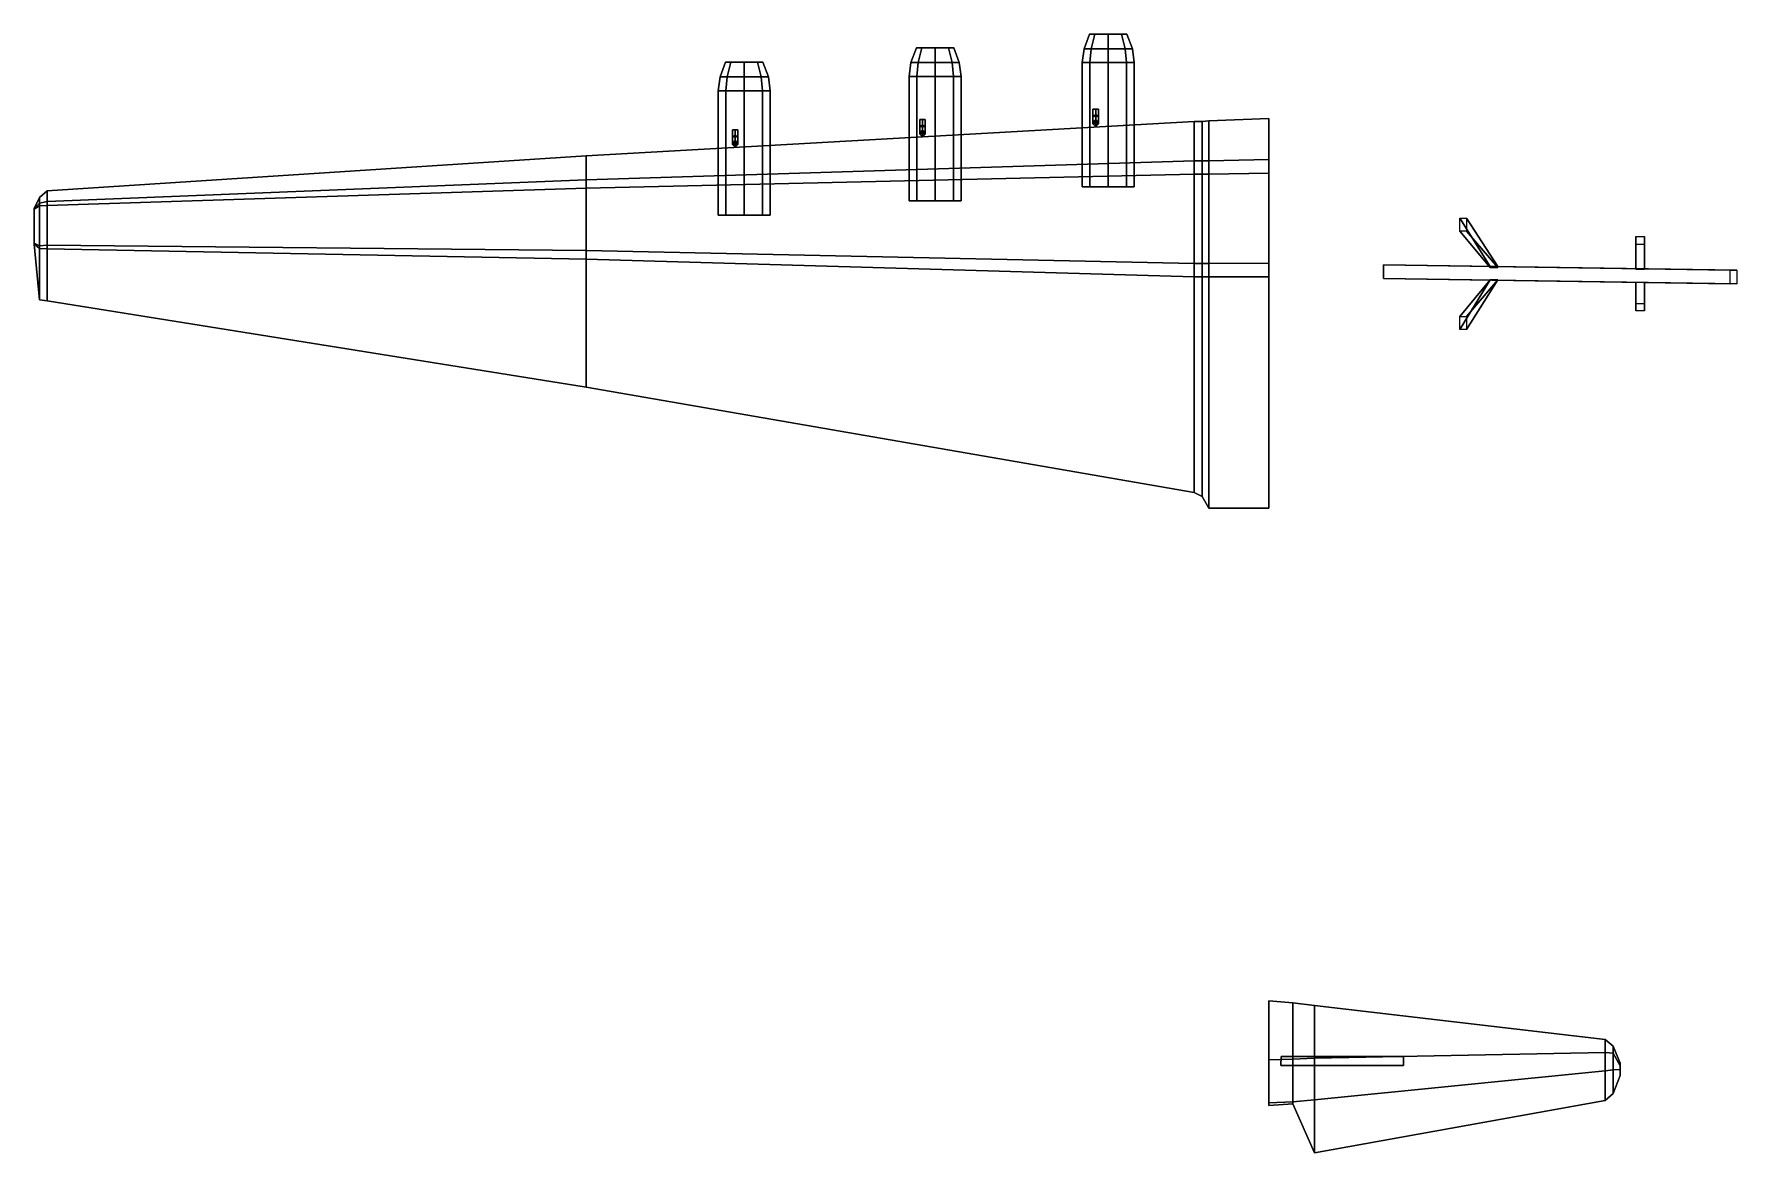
# Model space of a CAD drawing. Extents: x -27.6 to 10.5, y -13.7 to 11.3.
import ezdxf

# ---------------------------------------------------------------- set-up
doc = ezdxf.new("R2010")
doc.units = 0
doc.layers.add('WING1', color=5, linetype='CONTINUOUS')

msp = doc.modelspace()

# ---------------------------------------------------------------- linework, layer by layer
at = {"layer": 'WING1'}
for points in [[(-3.887, 11.35, 5.237), (-4.01, 11.35, 4.94), (-4.13, 11.02, 4.94), (-3.972, 11.02, 5.322)], [(-4.01, 11.35, 4.94), (-3.887, 11.35, 4.643), (-3.972, 11.02, 4.558), (-4.13, 11.02, 4.94)], [(-3.293, 11.35, 5.237), (-4.01, 11.35, 4.94), (-3.887, 11.35, 5.237), (-3.59, 11.35, 5.36)], [(-3.17, 11.35, 4.94), (-3.887, 11.35, 4.643), (-4.01, 11.35, 4.94), (-3.293, 11.35, 5.237)], [(-3.59, 11.35, 5.36), (-3.887, 11.35, 5.237), (-3.972, 11.02, 5.322), (-3.59, 11.02, 5.48)], [(-3.887, 11.35, 4.643), (-3.59, 11.35, 4.52), (-3.59, 11.02, 4.4), (-3.972, 11.02, 4.558)], [(-3.293, 11.35, 4.643), (-3.59, 11.35, 4.52), (-3.887, 11.35, 4.643), (-3.17, 11.35, 4.94)], [(-3.293, 11.35, 5.237), (-3.59, 11.35, 5.36), (-3.59, 11.02, 5.48), (-3.208, 11.02, 5.322)], [(-3.59, 11.35, 4.52), (-3.293, 11.35, 4.643), (-3.208, 11.02, 4.558), (-3.59, 11.02, 4.4)], [(-3.17, 11.35, 4.94), (-3.293, 11.35, 5.237), (-3.208, 11.02, 5.322), (-3.05, 11.02, 4.94)], [(-3.293, 11.35, 4.643), (-3.17, 11.35, 4.94), (-3.05, 11.02, 4.94), (-3.208, 11.02, 4.558)], [(-12.15, 10.72, 4.91), (-12.027, 10.72, 4.613), (-12.112, 10.39, 4.528), (-12.27, 10.39, 4.91)], [(-12.027, 10.72, 5.207), (-12.15, 10.72, 4.91), (-12.27, 10.39, 4.91), (-12.112, 10.39, 5.292)], [(-11.31, 10.72, 4.91), (-12.027, 10.72, 4.613), (-12.15, 10.72, 4.91), (-11.433, 10.72, 5.207)], [(-11.433, 10.72, 5.207), (-12.15, 10.72, 4.91), (-12.027, 10.72, 5.207), (-11.73, 10.72, 5.33)], [(-12.027, 10.72, 4.613), (-11.73, 10.72, 4.49), (-11.73, 10.39, 4.37), (-12.112, 10.39, 4.528)], [(-11.73, 10.72, 5.33), (-12.027, 10.72, 5.207), (-12.112, 10.39, 5.292), (-11.73, 10.39, 5.45)], [(-11.433, 10.72, 4.613), (-11.73, 10.72, 4.49), (-12.027, 10.72, 4.613), (-11.31, 10.72, 4.91)], [(-11.73, 10.72, 4.49), (-11.433, 10.72, 4.613), (-11.348, 10.39, 4.528), (-11.73, 10.39, 4.37)], [(-11.433, 10.72, 5.207), (-11.73, 10.72, 5.33), (-11.73, 10.39, 5.45), (-11.348, 10.39, 5.292)], [(-11.433, 10.72, 4.613), (-11.31, 10.72, 4.91), (-11.19, 10.39, 4.91), (-11.348, 10.39, 4.528)], [(-11.31, 10.72, 4.91), (-11.433, 10.72, 5.207), (-11.348, 10.39, 5.292), (-11.19, 10.39, 4.91)], [(-7.842, 10.71, 5.312), (-8, 10.71, 4.93), (-8.04, 10.4, 4.93), (-7.87, 10.4, 5.34)], [(-8, 10.71, 4.93), (-7.842, 10.71, 4.548), (-7.87, 10.4, 4.52), (-8.04, 10.4, 4.93)], [(-7.757, 11.04, 5.227), (-7.88, 11.04, 4.93), (-8, 10.71, 4.93), (-7.842, 10.71, 5.312)], [(-7.88, 11.04, 4.93), (-7.757, 11.04, 4.633), (-7.842, 10.71, 4.548), (-8, 10.71, 4.93)], [(-7.163, 11.04, 5.227), (-7.88, 11.04, 4.93), (-7.757, 11.04, 5.227), (-7.46, 11.04, 5.35)], [(-7.04, 11.04, 4.93), (-7.757, 11.04, 4.633), (-7.88, 11.04, 4.93), (-7.163, 11.04, 5.227)], [(-7.46, 10.71, 5.47), (-7.842, 10.71, 5.312), (-7.87, 10.4, 5.34), (-7.46, 10.4, 5.51)], [(-7.842, 10.71, 4.548), (-7.46, 10.71, 4.39), (-7.46, 10.4, 4.35), (-7.87, 10.4, 4.52)], [(-7.46, 11.04, 5.35), (-7.757, 11.04, 5.227), (-7.842, 10.71, 5.312), (-7.46, 10.71, 5.47)], [(-7.757, 11.04, 4.633), (-7.46, 11.04, 4.51), (-7.46, 10.71, 4.39), (-7.842, 10.71, 4.548)], [(-7.163, 11.04, 4.633), (-7.46, 11.04, 4.51), (-7.757, 11.04, 4.633), (-7.04, 11.04, 4.93)], [(-7.163, 11.04, 5.227), (-7.46, 11.04, 5.35), (-7.46, 10.71, 5.47), (-7.078, 10.71, 5.312)], [(-7.46, 11.04, 4.51), (-7.163, 11.04, 4.633), (-7.078, 10.71, 4.548), (-7.46, 10.71, 4.39)], [(-7.078, 10.71, 5.312), (-7.46, 10.71, 5.47), (-7.46, 10.4, 5.51), (-7.05, 10.4, 5.34)], [(-7.46, 10.71, 4.39), (-7.078, 10.71, 4.548), (-7.05, 10.4, 4.52), (-7.46, 10.4, 4.35)], [(-7.04, 11.04, 4.93), (-7.163, 11.04, 5.227), (-7.078, 10.71, 5.312), (-6.92, 10.71, 4.93)], [(-7.163, 11.04, 4.633), (-7.04, 11.04, 4.93), (-6.92, 10.71, 4.93), (-7.078, 10.71, 4.548)], [(-6.92, 10.71, 4.93), (-7.078, 10.71, 5.312), (-7.05, 10.4, 5.34), (-6.88, 10.4, 4.93)], [(-7.078, 10.71, 4.548), (-6.92, 10.71, 4.93), (-6.88, 10.4, 4.93), (-7.05, 10.4, 4.52)], [(-3.972, 11.02, 5.322), (-4.13, 11.02, 4.94), (-4.17, 10.71, 4.94), (-4, 10.71, 5.35)], [(-4.13, 11.02, 4.94), (-3.972, 11.02, 4.558), (-4, 10.71, 4.53), (-4.17, 10.71, 4.94)], [(-4, 10.71, 5.35), (-4.17, 10.71, 4.94), (-4.17, 7.93, 4.94), (-4, 7.93, 5.35)], [(-4.17, 10.71, 4.94), (-4, 10.71, 4.53), (-4, 7.93, 4.53), (-4.17, 7.93, 4.94)], [(-3.59, 11.02, 5.48), (-3.972, 11.02, 5.322), (-4, 10.71, 5.35), (-3.59, 10.71, 5.52)], [(-3.972, 11.02, 4.558), (-3.59, 11.02, 4.4), (-3.59, 10.71, 4.36), (-4, 10.71, 4.53)], [(-3.59, 10.71, 5.52), (-4, 10.71, 5.35), (-4, 7.93, 5.35), (-3.59, 7.93, 5.52)], [(-4, 10.71, 4.53), (-3.59, 10.71, 4.36), (-3.59, 7.93, 4.36), (-4, 7.93, 4.53)], [(-3.208, 11.02, 5.322), (-3.59, 11.02, 5.48), (-3.59, 10.71, 5.52), (-3.18, 10.71, 5.35)], [(-3.59, 11.02, 4.4), (-3.208, 11.02, 4.558), (-3.18, 10.71, 4.53), (-3.59, 10.71, 4.36)], [(-3.18, 10.71, 5.35), (-3.59, 10.71, 5.52), (-3.59, 7.93, 5.52), (-3.18, 7.93, 5.35)], [(-3.59, 10.71, 4.36), (-3.18, 10.71, 4.53), (-3.18, 7.93, 4.53), (-3.59, 7.93, 4.36)], [(-3.05, 11.02, 4.94), (-3.208, 11.02, 5.322), (-3.18, 10.71, 5.35), (-3.01, 10.71, 4.94)], [(-3.208, 11.02, 4.558), (-3.05, 11.02, 4.94), (-3.01, 10.71, 4.94), (-3.18, 10.71, 4.53)], [(-3.01, 10.71, 4.94), (-3.18, 10.71, 5.35), (-3.18, 7.93, 5.35), (-3.01, 7.93, 4.94)], [(-3.18, 10.71, 4.53), (-3.01, 10.71, 4.94), (-3.01, 7.93, 4.94), (-3.18, 7.93, 4.53)], [(-12.27, 10.39, 4.91), (-12.112, 10.39, 4.528), (-12.14, 10.08, 4.5), (-12.31, 10.08, 4.91)], [(-12.112, 10.39, 5.292), (-12.27, 10.39, 4.91), (-12.31, 10.08, 4.91), (-12.14, 10.08, 5.32)], [(-12.112, 10.39, 4.528), (-11.73, 10.39, 4.37), (-11.73, 10.08, 4.33), (-12.14, 10.08, 4.5)], [(-11.73, 10.39, 5.45), (-12.112, 10.39, 5.292), (-12.14, 10.08, 5.32), (-11.73, 10.08, 5.49)], [(-11.73, 10.39, 4.37), (-11.348, 10.39, 4.528), (-11.32, 10.08, 4.5), (-11.73, 10.08, 4.33)], [(-11.348, 10.39, 5.292), (-11.73, 10.39, 5.45), (-11.73, 10.08, 5.49), (-11.32, 10.08, 5.32)], [(-11.348, 10.39, 4.528), (-11.19, 10.39, 4.91), (-11.15, 10.08, 4.91), (-11.32, 10.08, 4.5)], [(-11.19, 10.39, 4.91), (-11.348, 10.39, 5.292), (-11.32, 10.08, 5.32), (-11.15, 10.08, 4.91)], [(-7.87, 10.4, 5.34), (-8.04, 10.4, 4.93), (-8.04, 7.62, 4.93), (-7.87, 7.62, 5.34)], [(-8.04, 10.4, 4.93), (-7.87, 10.4, 4.52), (-7.87, 7.62, 4.52), (-8.04, 7.62, 4.93)], [(-7.46, 10.4, 5.51), (-7.87, 10.4, 5.34), (-7.87, 7.62, 5.34), (-7.46, 7.62, 5.51)], [(-7.87, 10.4, 4.52), (-7.46, 10.4, 4.35), (-7.46, 7.62, 4.35), (-7.87, 7.62, 4.52)], [(-7.05, 10.4, 5.34), (-7.46, 10.4, 5.51), (-7.46, 7.62, 5.51), (-7.05, 7.62, 5.34)], [(-7.46, 10.4, 4.35), (-7.05, 10.4, 4.52), (-7.05, 7.62, 4.52), (-7.46, 7.62, 4.35)], [(-6.88, 10.4, 4.93), (-7.05, 10.4, 5.34), (-7.05, 7.62, 5.34), (-6.88, 7.62, 4.93)], [(-7.05, 10.4, 4.52), (-6.88, 10.4, 4.93), (-6.88, 7.62, 4.93), (-7.05, 7.62, 4.52)], [(-12.31, 10.08, 4.91), (-12.14, 10.08, 4.5), (-12.14, 7.3, 4.5), (-12.31, 7.3, 4.91)], [(-12.14, 10.08, 5.32), (-12.31, 10.08, 4.91), (-12.31, 7.3, 4.91), (-12.14, 7.3, 5.32)], [(-12.14, 10.08, 4.5), (-11.73, 10.08, 4.33), (-11.73, 7.3, 4.33), (-12.14, 7.3, 4.5)], [(-11.73, 10.08, 5.49), (-12.14, 10.08, 5.32), (-12.14, 7.3, 5.32), (-11.73, 7.3, 5.49)], [(-11.73, 10.08, 4.33), (-11.32, 10.08, 4.5), (-11.32, 7.3, 4.5), (-11.73, 7.3, 4.33)], [(-11.32, 10.08, 5.32), (-11.73, 10.08, 5.49), (-11.73, 7.3, 5.49), (-11.32, 7.3, 5.32)], [(-11.32, 10.08, 4.5), (-11.15, 10.08, 4.91), (-11.15, 7.3, 4.91), (-11.32, 7.3, 4.5)], [(-11.15, 10.08, 4.91), (-11.32, 10.08, 5.32), (-11.32, 7.3, 5.32), (-11.15, 7.3, 4.91)], [(-3.87, 9.54, 5.82), (-3.93, 9.52, 5.88), (-3.93, 9.67, 5.88), (-3.87, 9.67, 5.82)], [(-3.93, 9.52, 5.88), (-3.87, 9.5, 5.94), (-3.87, 9.67, 5.94), (-3.93, 9.67, 5.88)], [(-3.93, 9.67, 5.88), (-3.87, 9.67, 5.94), (-3.81, 9.67, 5.88), (-3.87, 9.67, 5.82)], [(-3.87, 9.43, 5.75), (-3.93, 9.38, 5.79), (-3.93, 9.52, 5.88), (-3.87, 9.54, 5.82)], [(-3.93, 9.38, 5.79), (-3.87, 9.33, 5.83), (-3.87, 9.5, 5.94), (-3.93, 9.52, 5.88)], [(-3.81, 9.52, 5.88), (-3.87, 9.54, 5.82), (-3.87, 9.67, 5.82), (-3.81, 9.67, 5.88)], [(-3.87, 9.5, 5.94), (-3.81, 9.52, 5.88), (-3.81, 9.67, 5.88), (-3.87, 9.67, 5.94)], [(-3.81, 9.38, 5.79), (-3.87, 9.43, 5.75), (-3.87, 9.54, 5.82), (-3.81, 9.52, 5.88)], [(-3.87, 9.33, 5.83), (-3.81, 9.38, 5.79), (-3.81, 9.52, 5.88), (-3.87, 9.5, 5.94)], [(-15.26, 7.899, 5.488), (-1.67, 8.215, 5.533), (-1.67, 9.395, 4.971), (-15.26, 8.626, 5.126)], [(-15.26, 8.626, 5.126), (-1.67, 9.395, 4.971), (-1.67, 8.516, 3.394), (-15.26, 8.089, 4.131)], [(-11.93, 9.08, 5.82), (-11.99, 9.06, 5.88), (-11.99, 9.21, 5.88), (-11.93, 9.21, 5.82)], [(-11.99, 9.06, 5.88), (-11.93, 9.04, 5.94), (-11.93, 9.21, 5.94), (-11.99, 9.21, 5.88)], [(-11.99, 9.21, 5.88), (-11.93, 9.21, 5.94), (-11.87, 9.21, 5.88), (-11.93, 9.21, 5.82)], [(-11.87, 9.06, 5.88), (-11.93, 9.08, 5.82), (-11.93, 9.21, 5.82), (-11.87, 9.21, 5.88)], [(-11.93, 9.04, 5.94), (-11.87, 9.06, 5.88), (-11.87, 9.21, 5.88), (-11.93, 9.21, 5.94)], [(-7.8, 9.44, 5.88), (-7.74, 9.44, 5.94), (-7.68, 9.44, 5.88), (-7.74, 9.44, 5.82)], [(-7.8, 9.29, 5.88), (-7.74, 9.27, 5.94), (-7.74, 9.44, 5.94), (-7.8, 9.44, 5.88)], [(-7.74, 9.31, 5.82), (-7.8, 9.29, 5.88), (-7.8, 9.44, 5.88), (-7.74, 9.44, 5.82)], [(-7.74, 9.2, 5.75), (-7.8, 9.15, 5.79), (-7.8, 9.29, 5.88), (-7.74, 9.31, 5.82)], [(-7.8, 9.15, 5.79), (-7.74, 9.1, 5.83), (-7.74, 9.27, 5.94), (-7.8, 9.29, 5.88)], [(-7.74, 9.17, 5.66), (-7.8, 9.11, 5.7), (-7.8, 9.15, 5.79), (-7.74, 9.2, 5.75)], [(-7.74, 9.17, 5.29), (-7.8, 9.11, 5.29), (-7.8, 9.11, 5.7), (-7.74, 9.17, 5.66)], [(-7.8, 9.11, 5.7), (-7.74, 9.05, 5.73), (-7.74, 9.1, 5.83), (-7.8, 9.15, 5.79)], [(-7.74, 9.27, 5.94), (-7.68, 9.29, 5.88), (-7.68, 9.44, 5.88), (-7.74, 9.44, 5.94)], [(-7.68, 9.29, 5.88), (-7.74, 9.31, 5.82), (-7.74, 9.44, 5.82), (-7.68, 9.44, 5.88)], [(-7.68, 9.15, 5.79), (-7.74, 9.2, 5.75), (-7.74, 9.31, 5.82), (-7.68, 9.29, 5.88)], [(-7.74, 9.1, 5.83), (-7.68, 9.15, 5.79), (-7.68, 9.29, 5.88), (-7.74, 9.27, 5.94)], [(-7.68, 9.11, 5.7), (-7.74, 9.17, 5.66), (-7.74, 9.2, 5.75), (-7.68, 9.15, 5.79)], [(-7.68, 9.11, 5.29), (-7.74, 9.17, 5.29), (-7.74, 9.17, 5.66), (-7.68, 9.11, 5.7)], [(-7.74, 9.05, 5.73), (-7.68, 9.11, 5.7), (-7.68, 9.15, 5.79), (-7.74, 9.1, 5.83)], [(-3.87, 9.4, 5.66), (-3.93, 9.34, 5.7), (-3.93, 9.38, 5.79), (-3.87, 9.43, 5.75)], [(-3.87, 9.4, 5.29), (-3.93, 9.34, 5.29), (-3.93, 9.34, 5.7), (-3.87, 9.4, 5.66)], [(-3.93, 9.34, 5.7), (-3.87, 9.28, 5.73), (-3.87, 9.33, 5.83), (-3.93, 9.38, 5.79)], [(-3.93, 9.34, 5.29), (-3.87, 9.28, 5.29), (-3.87, 9.28, 5.73), (-3.93, 9.34, 5.7)], [(-3.81, 9.34, 5.7), (-3.87, 9.4, 5.66), (-3.87, 9.43, 5.75), (-3.81, 9.38, 5.79)], [(-3.81, 9.34, 5.29), (-3.87, 9.4, 5.29), (-3.87, 9.4, 5.66), (-3.81, 9.34, 5.7)], [(-3.87, 9.28, 5.73), (-3.81, 9.34, 5.7), (-3.81, 9.38, 5.79), (-3.87, 9.33, 5.83)], [(-3.87, 9.28, 5.29), (-3.81, 9.34, 5.29), (-3.81, 9.34, 5.7), (-3.87, 9.28, 5.73)], [(-1.67, 8.215, 5.533), (-1.49, 8.215, 5.533), (-1.49, 9.395, 4.971), (-1.67, 9.395, 4.971)], [(-1.67, 9.395, 4.971), (-1.49, 9.395, 4.971), (-1.49, 8.516, 3.394), (-1.67, 8.516, 3.394)], [(-1.49, 8.215, 5.533), (-1.34, 8.215, 5.533), (-1.34, 9.406, 4.963), (-1.49, 9.395, 4.971)], [(-1.49, 9.395, 4.971), (-1.34, 9.406, 4.963), (-1.34, 8.516, 3.394), (-1.49, 8.516, 3.394)], [(-1.34, 8.215, 5.533), (0, 8.235, 5.535), (0, 9.46, 4.94), (-1.34, 9.406, 4.963)], [(-1.34, 9.406, 4.963), (0, 9.46, 4.94), (0, 8.544, 3.337), (-1.34, 8.516, 3.394)], [(-11.93, 8.97, 5.75), (-11.99, 8.92, 5.79), (-11.99, 9.06, 5.88), (-11.93, 9.08, 5.82)], [(-11.99, 8.92, 5.79), (-11.93, 8.87, 5.83), (-11.93, 9.04, 5.94), (-11.99, 9.06, 5.88)], [(-11.93, 8.94, 5.66), (-11.99, 8.88, 5.7), (-11.99, 8.92, 5.79), (-11.93, 8.97, 5.75)], [(-11.93, 8.94, 5.29), (-11.99, 8.88, 5.29), (-11.99, 8.88, 5.7), (-11.93, 8.94, 5.66)], [(-11.99, 8.88, 5.7), (-11.93, 8.82, 5.73), (-11.93, 8.87, 5.83), (-11.99, 8.92, 5.79)], [(-11.99, 8.88, 5.29), (-11.93, 8.82, 5.29), (-11.93, 8.82, 5.73), (-11.99, 8.88, 5.7)], [(-11.87, 8.92, 5.79), (-11.93, 8.97, 5.75), (-11.93, 9.08, 5.82), (-11.87, 9.06, 5.88)], [(-11.93, 8.87, 5.83), (-11.87, 8.92, 5.79), (-11.87, 9.06, 5.88), (-11.93, 9.04, 5.94)], [(-11.87, 8.88, 5.7), (-11.93, 8.94, 5.66), (-11.93, 8.97, 5.75), (-11.87, 8.92, 5.79)], [(-11.87, 8.88, 5.29), (-11.93, 8.94, 5.29), (-11.93, 8.94, 5.66), (-11.87, 8.88, 5.7)], [(-11.93, 8.82, 5.73), (-11.87, 8.88, 5.7), (-11.87, 8.92, 5.79), (-11.93, 8.87, 5.83)], [(-11.93, 8.82, 5.29), (-11.87, 8.88, 5.29), (-11.87, 8.88, 5.7), (-11.93, 8.82, 5.73)], [(-7.8, 9.11, 5.29), (-7.74, 9.05, 5.29), (-7.74, 9.05, 5.73), (-7.8, 9.11, 5.7)], [(-7.74, 9.05, 5.29), (-7.68, 9.11, 5.29), (-7.68, 9.11, 5.7), (-7.74, 9.05, 5.73)], [(-27.32, 7.518, 6.253), (-15.26, 7.899, 5.488), (-15.26, 8.626, 5.126), (-27.32, 7.845, 6.086)], [(-27.32, 7.845, 6.086), (-15.26, 8.626, 5.126), (-15.26, 8.089, 4.131), (-27.32, 7.601, 5.668)], [(-1.67, 8.516, 3.394), (-1.67, 6.219, 3.071), (-15.26, 6.505, 3.909), (-15.26, 8.089, 4.131)], [(-1.49, 8.516, 3.394), (-1.49, 6.219, 3.071), (-1.67, 6.219, 3.071), (-1.67, 8.516, 3.394)], [(-1.34, 8.516, 3.394), (-1.34, 6.219, 3.071), (-1.49, 6.219, 3.071), (-1.49, 8.516, 3.394)], [(0, 8.544, 3.337), (0, 6.227, 3.011), (-1.34, 6.219, 3.071), (-1.34, 8.516, 3.394)], [(-15.26, 8.089, 4.131), (-15.26, 6.505, 3.909), (-27.32, 6.63, 5.532), (-27.32, 7.601, 5.668)], [(-15.26, 6.314, 5.265), (-1.67, 5.918, 5.21), (-1.67, 8.215, 5.533), (-15.26, 7.899, 5.488)], [(-1.67, 5.918, 5.21), (-1.49, 5.918, 5.21), (-1.49, 8.215, 5.533), (-1.67, 8.215, 5.533)], [(-1.49, 5.918, 5.21), (-1.34, 5.918, 5.21), (-1.34, 8.215, 5.533), (-1.49, 8.215, 5.533)], [(-1.34, 5.918, 5.21), (0, 5.918, 5.21), (0, 8.235, 5.535), (-1.34, 8.215, 5.533)], [(-27.61, 7.429, 6.099), (-27.49, 7.507, 6.19), (-27.49, 7.693, 6.085), (-27.61, 7.444, 6.06)], [(-27.61, 7.444, 6.06), (-27.49, 7.693, 6.085), (-27.49, 7.564, 5.784), (-27.61, 7.444, 5.99)], [(-27.49, 7.507, 6.19), (-27.32, 7.518, 6.253), (-27.32, 7.845, 6.086), (-27.49, 7.693, 6.085)], [(-27.49, 7.693, 6.085), (-27.32, 7.845, 6.086), (-27.32, 7.601, 5.668), (-27.49, 7.564, 5.784)], [(-27.32, 6.548, 6.116), (-15.26, 6.314, 5.265), (-15.26, 7.899, 5.488), (-27.32, 7.518, 6.253)], [(-27.49, 7.564, 5.784), (-27.49, 6.613, 5.651), (-27.61, 6.672, 5.881), (-27.61, 7.444, 5.99)], [(-27.61, 6.657, 5.99), (-27.49, 6.556, 6.057), (-27.49, 7.507, 6.19), (-27.61, 7.429, 6.099)], [(-27.61, 7.444, 6.06), (-27.61, 6.652, 5.949), (-27.61, 6.657, 5.99), (-27.61, 7.429, 6.099)], [(-27.61, 7.444, 5.99), (-27.61, 6.672, 5.881), (-27.61, 6.652, 5.949), (-27.61, 7.444, 6.06)], [(-27.32, 7.601, 5.668), (-27.32, 6.63, 5.532), (-27.49, 6.613, 5.651), (-27.49, 7.564, 5.784)], [(-27.49, 6.556, 6.057), (-27.32, 6.548, 6.116), (-27.32, 7.518, 6.253), (-27.49, 7.507, 6.19)], [(4.27, 7.23, 4.1), (4.95, 6.15, 1.77), (4.95, 6.13, 1.88), (4.27, 6.94, 4.03)], [(4.42, 7.23, 4.1), (5.12, 6.15, 1.84), (4.95, 6.15, 1.77), (4.27, 7.23, 4.1)], [(4.27, 6.94, 4.03), (4.95, 6.13, 1.88), (5.12, 6.13, 1.96), (4.42, 6.94, 4.03)], [(5.12, 6.13, 1.96), (5.12, 6.15, 1.84), (4.42, 7.23, 4.1), (4.42, 6.94, 4.03)], [(-27.61, 6.672, 5.881), (-27.49, 6.613, 5.651), (-27.49, 5.406, 5.764), (-27.61, 6.652, 5.949)], [(-27.61, 6.652, 5.949), (-27.49, 5.406, 5.764), (-27.49, 6.556, 6.057), (-27.61, 6.657, 5.99)], [(-27.49, 6.613, 5.651), (-27.32, 6.63, 5.532), (-27.32, 5.379, 5.74), (-27.49, 5.406, 5.764)], [(-27.49, 5.406, 5.764), (-27.32, 5.379, 5.74), (-27.32, 6.548, 6.116), (-27.49, 6.556, 6.057)], [(-27.32, 6.63, 5.532), (-15.26, 6.505, 3.909), (-15.26, 3.447, 4.398), (-27.32, 5.379, 5.74)], [(-27.32, 5.379, 5.74), (-15.26, 3.447, 4.398), (-15.26, 6.314, 5.265), (-27.32, 6.548, 6.116)], [(-15.26, 6.505, 3.909), (-1.67, 6.219, 3.071), (-1.67, 1.097, 3.805), (-15.26, 3.447, 4.398)], [(8.21, 6.82, 4.34), (8.21, 6.09, 3.22), (8.21, 6.09, 3.31), (8.21, 6.64, 4.32)], [(8.4, 6.82, 4.34), (8.4, 6.09, 3.31), (8.21, 6.09, 3.22), (8.21, 6.82, 4.34)], [(8.21, 6.64, 4.32), (8.21, 6.09, 3.31), (8.4, 6.09, 3.39), (8.4, 6.64, 4.32)], [(8.4, 6.09, 3.39), (8.4, 6.09, 3.31), (8.4, 6.82, 4.34), (8.4, 6.64, 4.32)], [(-15.26, 3.447, 4.398), (-1.67, 1.097, 3.805), (-1.67, 5.918, 5.21), (-15.26, 6.314, 5.265)], [(-1.67, 6.219, 3.071), (-1.49, 6.219, 3.071), (-1.49, 1.007, 3.792), (-1.67, 1.097, 3.805)], [(-1.49, 6.219, 3.071), (-1.34, 6.219, 3.071), (-1.34, 0.741, 3.745), (-1.49, 1.007, 3.792)], [(-1.34, 6.219, 3.071), (0, 6.227, 3.011), (0, 0.746, 3.715), (-1.34, 0.741, 3.745)], [(2.57, 6.19, 0.85), (2.57, 5.88, 0.85), (10.32, 5.76, 4.23), (10.32, 6.07, 4.23)], [(10.47, 6.07, 4.23), (2.57, 6.19, 0.7), (2.57, 6.19, 0.85), (10.32, 6.07, 4.23)], [(10.47, 5.76, 4.23), (2.57, 5.88, 0.7), (2.57, 6.19, 0.7), (10.47, 6.07, 4.23)], [(-1.67, 1.097, 3.805), (-1.49, 1.007, 3.792), (-1.49, 5.918, 5.21), (-1.67, 5.918, 5.21)], [(-1.49, 1.007, 3.792), (-1.34, 0.741, 3.745), (-1.34, 5.918, 5.21), (-1.49, 5.918, 5.21)], [(-1.34, 0.741, 3.745), (0, 0.746, 3.715), (0, 5.918, 5.21), (-1.34, 5.918, 5.21)], [(10.32, 5.76, 4.23), (2.57, 5.88, 0.85), (2.57, 5.88, 0.7), (10.47, 5.76, 4.23)], [(4.42, 5.03, 3.96), (5.12, 5.85, 1.96), (4.95, 5.85, 1.88), (4.27, 5.03, 3.96)], [(4.27, 4.74, 4.03), (4.95, 5.85, 1.77), (5.12, 5.85, 1.84), (4.42, 4.74, 4.03)], [(4.95, 5.85, 2.23), (4.95, 5.85, 1.77), (4.27, 4.74, 4.03), (4.27, 5.03, 3.96)], [(4.42, 4.74, 4.03), (5.12, 5.85, 1.84), (5.12, 5.85, 1.96), (4.42, 5.03, 3.96)], [(8.21, 5.79, 3.31), (8.21, 5.8, 3.22), (8.21, 5.16, 4.11), (8.21, 5.32, 4.13)], [(8.21, 5.16, 4.11), (8.21, 5.8, 3.22), (8.4, 5.8, 3.31), (8.4, 5.16, 4.11)], [(8.4, 5.32, 4.13), (8.4, 5.79, 3.39), (8.21, 5.79, 3.31), (8.21, 5.32, 4.13)], [(8.4, 5.16, 4.11), (8.4, 5.8, 3.31), (8.4, 5.79, 3.39), (8.4, 5.32, 4.13)], [(0.54, -11.58, 3.04), (0, -11.6, 3.01), (0, -10.28, 3.35), (0.54, -10.32, 3.35)], [(0.54, -10.32, 3.35), (0, -10.28, 3.35), (0, -11.6, 3.66), (0.54, -11.58, 3.61)], [(1.02, -11.56, 3.04), (0.54, -11.58, 3.04), (0.54, -10.32, 3.35), (1.02, -10.38, 3.35)], [(1.02, -10.38, 3.35), (0.54, -10.32, 3.35), (0.54, -11.58, 3.61), (1.02, -11.56, 3.61)], [(7.52, -11.43, 3.18), (1.02, -11.56, 3.04), (1.02, -10.38, 3.35), (7.52, -11.14, 3.35)], [(7.52, -11.14, 3.35), (1.02, -10.38, 3.35), (1.02, -11.56, 3.61), (7.52, -11.43, 3.51)], [(7.7, -11.45, 3.2), (7.52, -11.43, 3.18), (7.52, -11.14, 3.35), (7.7, -11.29, 3.35)], [(7.7, -11.29, 3.35), (7.52, -11.14, 3.35), (7.52, -11.43, 3.51), (7.7, -11.45, 3.51)], [(7.86, -11.73, 3.29), (7.7, -11.45, 3.2), (7.7, -11.29, 3.35), (7.86, -11.67, 3.35)], [(7.86, -11.67, 3.35), (7.7, -11.29, 3.35), (7.7, -11.45, 3.51), (7.86, -11.73, 3.42)], [(0.54, -12.54, 3.04), (0, -12.56, 3.01), (0, -11.6, 3.01), (0.54, -11.58, 3.04)], [(0, -11.6, 3.66), (0, -12.56, 3.66), (0.54, -12.54, 3.61), (0.54, -11.58, 3.61)], [(0.28, -11.52, 2.71), (0.27, -11.72, 2.71), (3.01, -11.72, 3.09), (3.01, -11.52, 3.09)], [(3.01, -11.52, 3.09), (3.01, -11.72, 3.09), (0.27, -11.72, 2.71), (0.28, -11.52, 2.71)], [(1.02, -12.49, 3.04), (0.54, -12.54, 3.04), (0.54, -11.58, 3.04), (1.02, -11.56, 3.04)], [(0.54, -11.58, 3.61), (0.54, -12.54, 3.61), (1.02, -12.49, 3.61), (1.02, -11.56, 3.61)], [(7.52, -11.84, 3.18), (1.02, -12.49, 3.04), (1.02, -11.56, 3.04), (7.52, -11.43, 3.18)], [(1.02, -11.56, 3.61), (1.02, -12.49, 3.61), (7.52, -11.84, 3.51), (7.52, -11.43, 3.51)], [(7.7, -11.82, 3.2), (7.52, -11.84, 3.18), (7.52, -11.43, 3.18), (7.7, -11.45, 3.2)], [(7.52, -11.43, 3.51), (7.52, -11.84, 3.51), (7.7, -11.82, 3.51), (7.7, -11.45, 3.51)], [(7.86, -11.81, 3.29), (7.7, -11.82, 3.2), (7.7, -11.45, 3.2), (7.86, -11.73, 3.29)], [(7.7, -11.45, 3.51), (7.7, -11.82, 3.51), (7.86, -11.81, 3.42), (7.86, -11.73, 3.42)], [(7.86, -11.67, 3.35), (7.86, -11.95, 3.35), (7.86, -11.81, 3.29), (7.86, -11.73, 3.29)], [(7.86, -11.73, 3.42), (7.86, -11.81, 3.42), (7.86, -11.95, 3.35), (7.86, -11.67, 3.35)], [(7.52, -12.51, 3.35), (1.02, -13.68, 3.35), (1.02, -12.49, 3.04), (7.52, -11.84, 3.18)], [(7.52, -11.84, 3.51), (1.02, -12.49, 3.61), (1.02, -13.68, 3.35), (7.52, -12.51, 3.35)], [(7.7, -12.35, 3.35), (7.52, -12.51, 3.35), (7.52, -11.84, 3.18), (7.7, -11.82, 3.2)], [(7.7, -11.82, 3.51), (7.52, -11.84, 3.51), (7.52, -12.51, 3.35), (7.7, -12.35, 3.35)], [(7.86, -11.95, 3.35), (7.7, -12.35, 3.35), (7.7, -11.82, 3.2), (7.86, -11.81, 3.29)], [(7.86, -11.81, 3.42), (7.7, -11.82, 3.51), (7.7, -12.35, 3.35), (7.86, -11.95, 3.35)], [(0.54, -12.58, 3.35), (0, -12.62, 3.35), (0, -12.56, 3.01), (0.54, -12.54, 3.04)], [(0.54, -12.54, 3.61), (0, -12.56, 3.66), (0, -12.62, 3.35), (0.54, -12.58, 3.35)], [(1.02, -13.68, 3.35), (0.54, -12.58, 3.35), (0.54, -12.54, 3.04), (1.02, -12.49, 3.04)], [(1.02, -12.49, 3.61), (0.54, -12.54, 3.61), (0.54, -12.58, 3.35), (1.02, -13.68, 3.35)]]:
    msp.add_3dface(points, dxfattribs=at)

doc.saveas('drawing.dxf')
